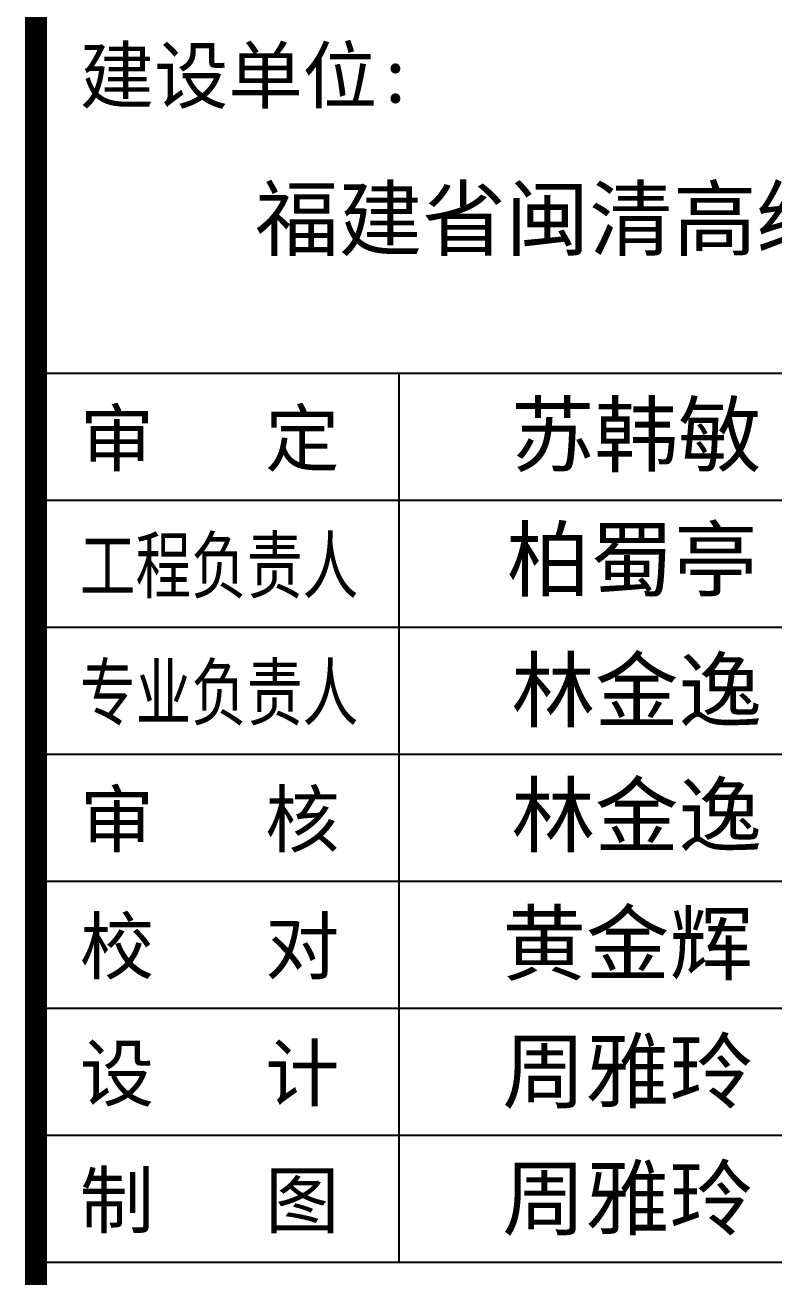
# Model space of a CAD drawing. Extents: x -441005 to 725361, y -182459 to 319313.
# Drawn here: x -114960 to -110834, y -79932 to -73032 of the extents above; entities that cross this region are included whole.
import ezdxf

# ---------------------------------------------------------------- set-up
doc = ezdxf.new("R2010")
doc.units = 0
doc.header["$LTSCALE"] = 100
doc.layers.get('0').update_dxf_attribs({"linetype": 'CONTINUOUS'})
doc.layers.add('图框', color=7, linetype='CONTINUOUS')
doc.styles.add('图框字型一', font='SimSun.ttf')

# ---------------------------------------------------------------- blocks, each defined once
blk = doc.blocks.new('A2+1_2')
at = {"layer": '图框'}
for p, q in [((81100, 12000), (88100, 12000)), ((83100, 12000), (83100, 7100)), ((81100, 11300), (88100, 11300)), ((81100, 10600), (88100, 10600)), ((81100, 9900), (88100, 9900)), ((81100, 9200), (88100, 9200)), ((81100, 8500), (88100, 8500)), ((81100, 7800), (88100, 7800)), ((81100, 7100), (88100, 7100))]:
    blk.add_line(p, q, dxfattribs=at)
at = {"layer": '图框', "const_width": 120}
blk.add_lwpolyline([(81100, 41000), (81100, 1000)], dxfattribs=at)
at = {"layer": '图框', "style": '图框字型一'}
for s, height, p in [('建设单位:', 300, (81341.6, 13490.4)), ('福建省闽清高级中学', 337.55, (82307.6, 12681.7)), ('苏韩敏', 337.55, (83716.5, 11491.9)), ('审   定', 300, (81341.6, 11490.4)), ('柏蜀亭', 337.55, (83693.4, 10804.5)), ('林金逸', 337.55, (83719.4, 10082.9)), ('审   核', 300, (81341.6, 9390.4)), ('林金逸', 337.55, (83719.4, 9394.4)), ('黄金辉', 337.55, (83669.1, 8688.5)), ('校   对', 300, (81341.6, 8690.4)), ('周雅玲', 337.55, (83669.1, 7983.5)), ('设   计', 300, (81341.6, 7990.4)), ('周雅玲', 337.55, (83669.1, 7283.5)), ('制   图', 300, (81341.6, 7290.4))]:
    blk.add_text(s, height=height, dxfattribs=at).set_placement(p)
at = {"layer": '图框', "style": '图框字型一', "width": 0.75}
for s, p in [('工程负责人', (81341.6, 10790.4)), ('专业负责人', (81341.6, 10090.4))]:
    blk.add_text(s, height=300, dxfattribs=at).set_placement(p)

msp = doc.modelspace()

# ---------------------------------------------------------------- block references
msp.add_blockref('A2+1_2', (-196000, -86950))

doc.saveas('drawing.dxf')
